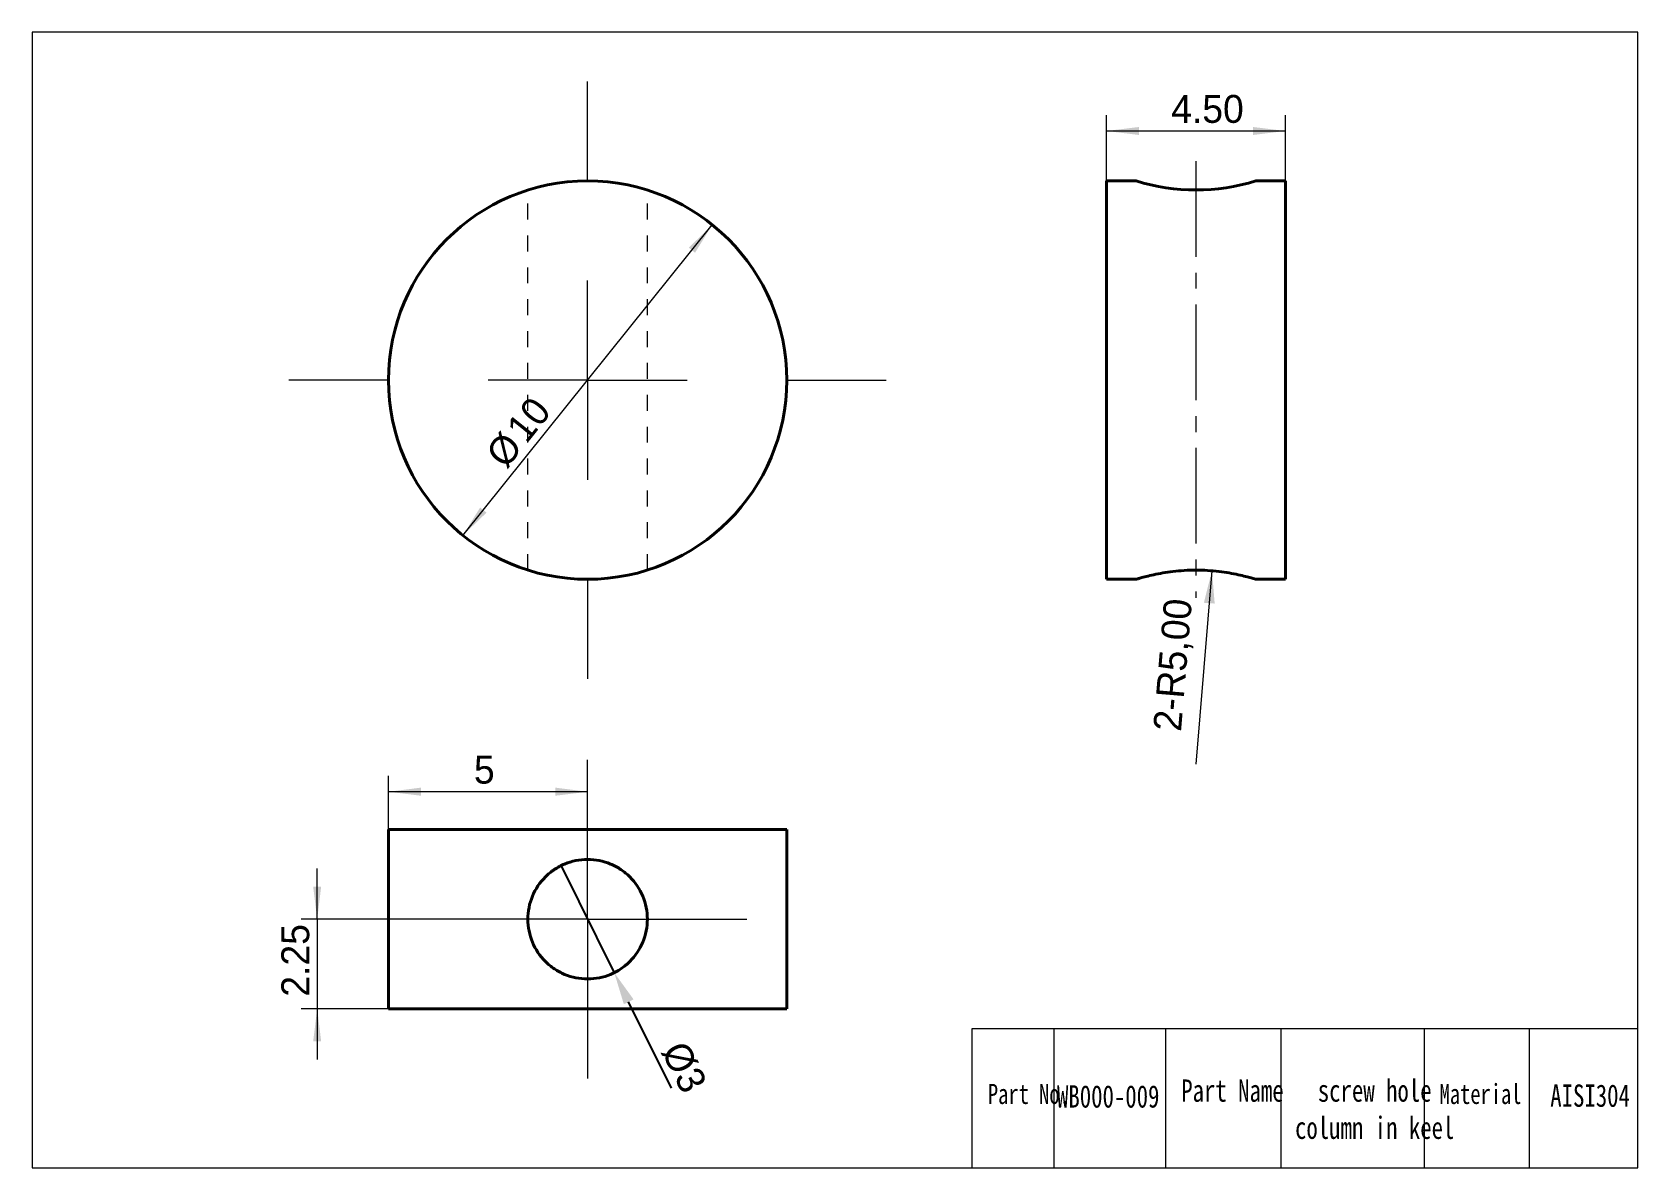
# Model space of a CAD drawing. Header units: millimetres. Extents: x 2.2 to 12.3, y 3 to 10.1.
import ezdxf

# ---------------------------------------------------------------- set-up
doc = ezdxf.new("R2010")
doc.units = ezdxf.units.MM
doc.header["$LTSCALE"] = 0.05
for name, pattern in [('CENTERX2', [20.32, 12.7, -2.54, 2.54, -2.54]), ('点画线', [18, 12, -2, 2, -2]), ('虚线', [2, 1, -1])]:
    doc.linetypes.add(name, pattern=pattern)
doc.layers.get('0').update_dxf_attribs({"lineweight": 18})
for name, color, linetype, lineweight in [('1轮廓实线层', 7, 'Continuous', 40), ('2细线层', 4, 'Continuous', 18), ('3中心线层', 1, 'CENTERX2', 18), ('尺寸线层', 3, 'Continuous', 18)]:
    doc.layers.add(name, color=color, linetype=linetype, lineweight=lineweight)
doc.styles.add('SLDTEXTSTYLE1', font='')
doc.styles.get('SLDTEXTSTYLE1').set_extended_font_data('汉仪长仿宋体')
doc.dimstyles.new('ISO-25', dxfattribs={"dimtxt": 2.5, "dimasz": 2.5, "dimexe": 1.25, "dimexo": 0.625, "dimtad": 1, "dimtxsty": 'Standard', "dimcen": 2.5, "dimdle": 5, "dimadec": 0, "dimazin": 0, "dimtfac": 1, "dimtmove": 0, "dimatfit": 3, "dimfxl": 1, "dimarcsym": 0})
doc.dimstyles.new('SLDDIMSTYLE0', dxfattribs={"dimtxt": 0.175, "dimasz": 0.204, "dimexe": 0, "dimexo": 0.0625, "dimgap": 0.04375, "dimtad": 1, "dimlfac": 4, "dimrnd": 1e-09, "dimzin": 12, "dimdsep": 46, "dimtxsty": 'SLDTEXTSTYLE1', "dimcen": 0, "dimdle": 0.408, "dimadec": 0, "dimazin": 3, "dimtfac": 1, "dimtmove": 0, "dimatfit": 3, "dimfxl": 1, "dimfrac": 2, "dimtolj": 1, "dimarcsym": 0})
doc.dimstyles.new('SLDDIMSTYLE1', dxfattribs={"dimtxt": 0.175, "dimasz": 0.204, "dimexe": 0, "dimexo": 0.0625, "dimgap": 0.04375, "dimtad": 1, "dimlfac": 4, "dimrnd": 1e-09, "dimzin": 4, "dimdsep": 46, "dimtxsty": 'SLDTEXTSTYLE1', "dimcen": 0.09, "dimdle": 0.408, "dimadec": 0, "dimazin": 1, "dimtfac": 1, "dimtofl": 0, "dimtmove": 0, "dimatfit": 3, "dimfxl": 1, "dimfrac": 2, "dimtolj": 1, "dimarcsym": 0})
doc.dimstyles.new('SLDDIMSTYLE2', dxfattribs={"dimtxt": 0.175, "dimasz": 0.204, "dimexe": 0, "dimexo": 0.0625, "dimgap": 0.04375, "dimtad": 1, "dimlfac": 4, "dimrnd": 1e-09, "dimzin": 12, "dimdsep": 46, "dimtxsty": 'SLDTEXTSTYLE1', "dimcen": 0.09, "dimdle": 0.408, "dimadec": 0, "dimazin": 3, "dimtfac": 1, "dimtofl": 0, "dimtmove": 0, "dimatfit": 3, "dimfxl": 1, "dimfrac": 2, "dimtolj": 1, "dimarcsym": 0})
doc.dimstyles.new('SLDDIMSTYLE3', dxfattribs={"dimtxt": 0.175, "dimasz": 0.204, "dimexe": 0, "dimexo": 0.0625, "dimgap": 0.04375, "dimtad": 1, "dimlfac": 4, "dimrnd": 1e-09, "dimzin": 12, "dimdsep": 46, "dimtxsty": 'SLDTEXTSTYLE1', "dimblk1": 'NONE', "dimsah": 1, "dimcen": 0, "dimdle": 0.408, "dimadec": 0, "dimazin": 3, "dimtfac": 1, "dimtmove": 0, "dimatfit": 3, "dimldrblk": 'NONE', "dimfxl": 1, "dimfrac": 2, "dimtolj": 1, "dimarcsym": 0})
doc.dimstyles.new('SLDDIMSTYLE4', dxfattribs={"dimtxt": 0.175, "dimasz": 0.204, "dimexe": 0, "dimexo": 0.0625, "dimgap": 0.04375, "dimtad": 1, "dimlfac": 4, "dimrnd": 1e-09, "dimzin": 12, "dimdsep": 46, "dimtxsty": 'SLDTEXTSTYLE1', "dimcen": 0.09, "dimdle": 0.408, "dimadec": 0, "dimazin": 3, "dimtfac": 1, "dimtmove": 0, "dimatfit": 0, "dimfxl": 1, "dimfrac": 2, "dimtolj": 1, "dimarcsym": 0})

# ---------------------------------------------------------------- blocks, each defined once
blk = doc.blocks.new('*X4')
at = {"layer": '2细线层', "linetype": 'Continuous', "lineweight": 0}
for points in [[(6.516, 8.924), (6.369, 8.781), (6.408, 8.749)], [(4.951, 6.975), (5.099, 7.118), (5.059, 7.15)]]:
    blk.add_hatch(color=4, dxfattribs=at).paths.add_polyline_path(points, flags=0)
at = {"layer": '2细线层', "color": 4, "linetype": 'Continuous', "lineweight": 0}
blk.add_line((4.951, 6.975), (6.516, 8.924), dxfattribs=at)
at = {"layer": '2细线层', "color": 4, "linetype": 'Continuous', "lineweight": 0, "char_height": 0.175, "attachment_point": 1, "rotation": 51.2431, "style": 'SLDTEXTSTYLE1'}
for s, insert, width in [('10', (5.213, 7.656), 0.44009), ('%%C', (5.084, 7.496), 0.42438)]:
    blk.add_mtext(s, dxfattribs=dict(at, insert=insert, width=width))
blk = doc.blocks.new('SW_CENTERMARKSYMBOL_0')
at = {"layer": '3中心线层', "color": 0, "linetype": 'CENTERX2', "lineweight": 0}
for p, q in [((0, 1.25), (0, 1.875)), ((0, 0), (0, 0.625)), ((-1.25, 0), (-1.875, 0)), ((0, 0), (-0.625, 0)), ((0, 0), (0, -0.625)), ((0, 0), (0.625, 0)), ((1.25, 0), (1.875, 0)), ((0, -1.25), (0, -1.875))]:
    blk.add_line(p, q, dxfattribs=at)
blk = doc.blocks.new('*X6')
at = {"layer": '2细线层', "linetype": 'Continuous', "lineweight": 0}
for points in [[(8.99, 9.513), (9.194, 9.488), (9.194, 9.538)], [(10.115, 9.513), (9.911, 9.538), (9.911, 9.488)]]:
    blk.add_hatch(color=4, dxfattribs=at).paths.add_polyline_path(points, flags=0)
at = {"layer": '2细线层', "color": 4, "linetype": 'Continuous', "lineweight": 0}
for p, q in [((8.99, 9.199), (8.99, 9.613)), ((10.115, 9.199), (10.115, 9.613)), ((8.99, 9.513), (10.115, 9.513))]:
    blk.add_line(p, q, dxfattribs=at)
at = {"layer": '2细线层', "color": 4, "linetype": 'Continuous', "lineweight": 0, "insert": (9.397, 9.739), "char_height": 0.175, "width": 0.66073, "attachment_point": 1, "style": 'SLDTEXTSTYLE1'}
blk.add_mtext('4.50', dxfattribs=at)
blk = doc.blocks.new('*X7')
at = {"layer": '2细线层', "linetype": 'Continuous', "lineweight": 0}
for points in [[(4.484, 5.366), (4.688, 5.341), (4.688, 5.392)], [(5.734, 5.366), (5.53, 5.392), (5.53, 5.341)]]:
    blk.add_hatch(color=4, dxfattribs=at).paths.add_polyline_path(points, flags=0)
at = {"layer": '2细线层', "color": 4, "linetype": 'Continuous', "lineweight": 0}
for p, q in [((4.484, 5.129), (4.484, 5.466)), ((5.734, 5.366), (4.484, 5.366))]:
    blk.add_line(p, q, dxfattribs=at)
at = {"layer": '2细线层', "color": 4, "linetype": 'Continuous', "lineweight": 0, "insert": (5.02, 5.592), "char_height": 0.175, "width": 0.12071, "attachment_point": 1, "style": 'SLDTEXTSTYLE1'}
blk.add_mtext('5', dxfattribs=at)
blk = doc.blocks.new('*X8')
at = {"layer": '2细线层', "linetype": 'Continuous'}
blk.add_hatch(color=0, dxfattribs=at).paths.add_polyline_path([(6.022, 4.063), (5.961, 4.033), (5.901, 4.23)], flags=0)
at = {"layer": '2细线层', "color": 0, "linetype": 'Continuous', "lineweight": -2}
for p, q in [((5.567, 4.902), (5.901, 4.23)), ((6.261, 3.506), (5.991, 4.048))]:
    blk.add_line(p, q, dxfattribs=at)
at = {"layer": '2细线层', "color": 0, "linetype": 'Continuous', "lineweight": 0, "insert": (6.35, 3.817), "char_height": 0.175, "width": 0.56434, "attachment_point": 1, "rotation": 296.4394, "style": 'SLDTEXTSTYLE1'}
blk.add_mtext('%%C3', dxfattribs=at)
blk = doc.blocks.new('_NONE')
blk = doc.blocks.new('*X9')
at = {"layer": '2细线层', "linetype": 'Continuous', "lineweight": 0}
for points in [[(4.036, 4.566), (4.061, 4.77), (4.011, 4.77)], [(4.036, 4.004), (4.011, 3.8), (4.061, 3.8)]]:
    blk.add_hatch(color=4, dxfattribs=at).paths.add_polyline_path(points, flags=0)
at = {"layer": '2细线层', "color": 4, "linetype": 'Continuous', "lineweight": 0}
for p, q in [((4.036, 4.566), (4.036, 4.884)), ((4.734, 4.566), (3.936, 4.566)), ((4.036, 4.566), (4.036, 4.004)), ((4.484, 4.004), (3.936, 4.004)), ((4.036, 4.004), (4.036, 3.686))]:
    blk.add_line(p, q, dxfattribs=at)
at = {"layer": '2细线层', "color": 4, "linetype": 'Continuous', "lineweight": 0, "insert": (3.811, 4.08), "char_height": 0.175, "width": 0.6491, "attachment_point": 1, "rotation": 90, "style": 'SLDTEXTSTYLE1'}
blk.add_mtext('2.25', dxfattribs=at)
blk = doc.blocks.new('SW_CENTERMARKSYMBOL_1')
at = {"layer": '3中心线层', "color": 0, "linetype": 'CENTERX2', "lineweight": 0}
for p, q in [((0, 0.625), (0, 1)), ((0, 0), (0, 0.625)), ((-0.625, 0), (-1, 0)), ((0, 0), (-0.625, 0)), ((0, 0), (0, -0.625)), ((0, 0), (0.625, 0)), ((0.625, 0), (1, 0)), ((0, -0.625), (0, -1))]:
    blk.add_line(p, q, dxfattribs=at)
blk = doc.blocks.new('*X11')
at = {"layer": '尺寸线层', "linetype": 'Continuous'}
blk.add_hatch(color=0, dxfattribs=at).paths.add_polyline_path([(9.653, 6.753), (9.67, 6.547), (9.602, 6.552)], flags=0)
at = {"layer": '尺寸线层', "color": 0, "linetype": 'Continuous'}
blk.add_line((9.653, 6.753), (9.551, 5.539), dxfattribs=at)
at = {"layer": '尺寸线层', "color": 0, "linetype": 'Continuous', "insert": (9.422, 6.161), "char_height": 0.175, "width": 1.25215, "attachment_point": 5, "rotation": 85.2048}
blk.add_mtext('2-R5,00', dxfattribs=at)

msp = doc.modelspace()

# ---------------------------------------------------------------- linework, layer by layer
for p, q in [((12.3265, 10.1335), (2.2465, 10.1335)), ((2.2465, 10.1335), (2.2465, 3.0055)), ((12.3265, 3.0055), (12.3265, 10.1335)), ((12.3265, 3.8784), (8.1461, 3.8784)), ((8.1461, 3.8784), (8.1461, 3.0055)), ((8.6609, 3.8784), (8.6609, 3.0055)), ((9.3621, 3.8784), (9.3621, 3.0055)), ((10.0851, 3.8784), (10.0851, 3.0055)), ((10.9843, 3.8784), (10.9843, 3.0055)), ((11.6448, 3.8784), (11.6448, 3.0055)), ((12.3265, 3.0055), (12.3265, 3.8784)), ((2.2465, 3.0055), (12.3265, 3.0055)), ((8.4944, 3.0055), (12.3265, 3.0055))]:
    msp.add_line(p, q)
at = {"color": 1, "linetype": '点画线'}
msp.add_line((9.5524, 9.3238), (9.5524, 6.5833), dxfattribs=at)
at = {"color": 6, "linetype": '虚线'}
for p, q in [((5.3586, 6.7571), (5.3586, 9.1419)), ((6.1086, 6.7571), (6.1086, 9.1419))]:
    msp.add_line(p, q, dxfattribs=at)
at = {"layer": '1轮廓实线层', "linetype": 'Continuous', "lineweight": 40}
for p, q in [((9.1774, 9.1995), (8.9899, 9.1995)), ((8.9899, 9.1995), (8.9899, 7.9495)), ((10.1149, 9.1995), (9.9274, 9.1995)), ((10.1149, 9.1995), (10.1149, 7.9495)), ((8.9899, 7.9495), (8.9899, 6.6995)), ((10.1149, 7.9495), (10.1149, 6.6995)), ((8.9899, 6.6995), (9.1774, 6.6995)), ((9.9274, 6.6995), (10.1149, 6.6995)), ((4.4836, 5.1287), (4.4836, 4.0037)), ((6.9836, 5.1287), (4.4836, 5.1287)), ((6.9836, 4.0037), (6.9836, 5.1287)), ((6.9836, 4.0037), (4.4836, 4.0037))]:
    msp.add_line(p, q, dxfattribs=at)
msp.add_circle((5.7336, 7.9495), 1.25, dxfattribs=at)
msp.add_arc((9.5524, 10.413), 1.2701, 252.8277, 287.1723, dxfattribs=at)
for points, knots in [([(9.1774, 6.6995), (9.1774, 6.6995), (9.1799, 6.7002), (9.1895, 6.7031), (9.1968, 6.7052), (9.2156, 6.7104), (9.2272, 6.7136), (9.2544, 6.7204), (9.2701, 6.7242), (9.3217, 6.7354), (9.3632, 6.743), (9.4533, 6.7538), (9.5028, 6.757), (9.5767, 6.7571), (9.6017, 6.7563), (9.6499, 6.7533), (9.6733, 6.7512), (9.7417, 6.743), (9.7828, 6.7355), (9.8348, 6.7242), (9.8502, 6.7205), (9.8774, 6.7136), (9.8892, 6.7104), (9.9174, 6.7026), (9.9274, 6.6995), (9.9274, 6.6995)], [0, 0, 0, 0, 0.04759169, 0.04759169, 0.09518339, 0.09518339, 0.14277508, 0.14277508, 0.19036678, 0.19036678, 0.28555017, 0.28555017, 0.38073355, 0.38073355, 0.42832525, 0.42832525, 0.47591694, 0.47591694, 0.57110033, 0.57110033, 0.61869203, 0.61869203, 0.66628372, 0.66628372, 0.76146711, 0.76146711, 0.76146711, 0.76146711]), ([(5.7336, 4.9412), (5.7585, 4.9412), (5.783, 4.9387), (5.8311, 4.9291), (5.855, 4.9219), (5.9003, 4.903), (5.9218, 4.8915), (5.9625, 4.8643), (5.9816, 4.8485), (6.0331, 4.797), (6.061, 4.7554), (6.0985, 4.6653), (6.1085, 4.6158), (6.1086, 4.542), (6.1061, 4.517), (6.0965, 4.4688), (6.0894, 4.4453), (6.0611, 4.377), (6.0335, 4.3358), (5.9816, 4.2839), (5.9628, 4.2685), (5.9224, 4.2413), (5.9004, 4.2295), (5.8327, 4.2012), (5.7835, 4.1912), (5.7087, 4.1912), (5.6842, 4.1937), (5.6361, 4.2033), (5.6122, 4.2105), (5.5669, 4.2294), (5.5454, 4.2409), (5.5047, 4.2681), (5.4856, 4.2839), (5.434, 4.3354), (5.4062, 4.377), (5.3686, 4.4671), (5.3586, 4.5166), (5.3586, 4.5904), (5.361, 4.6154), (5.3706, 4.6636), (5.3777, 4.6871), (5.4061, 4.7555), (5.4337, 4.7966), (5.4856, 4.8485), (5.5043, 4.864), (5.5448, 4.8911), (5.5668, 4.9029), (5.6345, 4.9312), (5.6837, 4.9412), (5.7336, 4.9412)], [0, 0, 0, 0, 0.0735557, 0.0735557, 0.1471114, 0.1471114, 0.2206672, 0.2206672, 0.2942229, 0.2942229, 0.4413343, 0.4413343, 0.5884458, 0.5884458, 0.6620015, 0.6620015, 0.7355572, 0.7355572, 0.8826687, 0.8826687, 0.9562244, 0.9562244, 1.0297801, 1.0297801, 1.1768916, 1.1768916, 1.2504473, 1.2504473, 1.324003, 1.324003, 1.3975587, 1.3975587, 1.4711145, 1.4711145, 1.6182259, 1.6182259, 1.7653373, 1.7653373, 1.8388931, 1.8388931, 1.9124488, 1.9124488, 2.0595602, 2.0595602, 2.133116, 2.133116, 2.2066717, 2.2066717, 2.3537831, 2.3537831, 2.3537831, 2.3537831])]:
    msp.add_open_spline(points, degree=3, knots=knots, dxfattribs=at)

# ---------------------------------------------------------------- block references
at = {"layer": '3中心线层', "color": 1, "linetype": 'CENTERX2', "lineweight": 0}
for name, p in [('SW_CENTERMARKSYMBOL_0', (5.7336, 7.9495)), ('SW_CENTERMARKSYMBOL_1', (5.7336, 4.5662))]:
    msp.add_blockref(name, p, dxfattribs=at)

# ---------------------------------------------------------------- texts
at = {"attachment_point": 1}
for s, width, gutter_width, heights, insert, char_height in [('{\\fHYSWLongFangSong|b1|i0|c134|p2;Part No.}', 24.366564, 17.5, [3.5], (8.2463, 3.5326), 0.126), ('{\\fHYSWLongFangSong|b1|i0|c134|p2;Part Name   screw hole\\P          column in keel}', 68.540777, 35, [0], (9.4601, 3.5607), 0.14), ('{\\fHYSWLongFangSong|b1|i0|c134|p2;Material}', 24.366564, 17.5, [3.5], (11.0817, 3.5326), 0.126)]:
    msp.add_mtext_dynamic_manual_height_columns(s, width=width, gutter_width=gutter_width, heights=heights, dxfattribs=dict(at, insert=insert, char_height=char_height))
at = {"layer": '尺寸线层', "color": 6, "linetype": '虚线', "char_height": 0.14, "attachment_point": 1}
for s, insert, width in [('{\\fhyswlongfangsong|b1|i0|c134|p2;\\C7;AISI304}', (11.7766, 3.5289), 0.343492), ('{\\fhyswlongfangsong|b1|i0|c134|p2;\\C7;WB000-009}', (8.6803, 3.524), 0.445809)]:
    msp.add_mtext(s, dxfattribs=dict(at, insert=insert, width=width))

# ---------------------------------------------------------------- dimensions: what is measured, and where the dimension line sits
at = {"layer": '2细线层', "color": 4, "linetype": 'Continuous', "lineweight": 0}
for base, p1, p2, dimstyle, picture, middle in [((10.1149, 9.5131), (8.9899, 9.1995), (10.1149, 9.1995), 'SLDDIMSTYLE1', '*X6', (9.5891, 9.5131)), ((4.4836, 5.3663), (5.7336, 5.5662), (4.4836, 5.1287), 'SLDDIMSTYLE2', '*X7', (5.0968, 5.3663))]:
    dim = msp.add_linear_dim(base=base, p1=p1, p2=p2, dimstyle=dimstyle, override={"dimsah": 1, "dimtzin": 12}, dxfattribs=at)
    dim.commit()
    dim.dimension.update_dxf_attribs({"geometry": picture, "text_midpoint": middle, "dimtype": 160})
for p1, p2, dimstyle, picture, middle in [((4.9511, 6.9747), (6.5161, 8.9242), 'SLDDIMSTYLE0', '*X4', (5.3844, 7.5145)), ((5.5666, 4.902), (5.9005, 4.2304), 'SLDDIMSTYLE3', '*X8', (6.198, 3.6323))]:
    dim = msp.add_diameter_dim_2p(p1=p1, p2=p2, dimstyle=dimstyle, override={"dimpost": '%%C<>', "dimsah": 1, "dimtzin": 12}, dxfattribs=at)
    dim.commit()
    dim.dimension.update_dxf_attribs({"geometry": picture, "text_midpoint": middle, "dimtype": 163})
dim = msp.add_linear_dim(base=(4.0361, 4.0037), p1=(4.7336, 4.5662), p2=(4.4836, 4.0037), angle=90, dimstyle='SLDDIMSTYLE4', override={"dimsah": 1, "dimtzin": 12}, dxfattribs=at)
dim.commit()
dim.dimension.update_dxf_attribs({"geometry": '*X9', "text_midpoint": (4.0361, 4.2713), "dimtype": 160})
at = {"layer": '尺寸线层', "color": 4}
dim = msp.add_radius_dim(center=(9.551, 5.5394), mpoint=(9.6528, 6.7528), text='2-R5,00', dimstyle='ISO-25', override={"dimtxt": 0.175, "dimasz": 0.204, "dimexe": 0.1, "dimexo": 0, "dimgap": 0.0762, "dimzin": 0, "dimpost": 'R<>', "dimsah": 1, "dimdle": 0.408, "dimadec": 2, "dimtfill": 1, "dimtolj": 1}, dxfattribs=at)
dim.commit()
dim.dimension.update_dxf_attribs({"geometry": '*X11', "text_midpoint": (9.6019, 6.1461)})

doc.saveas('drawing.dxf')
